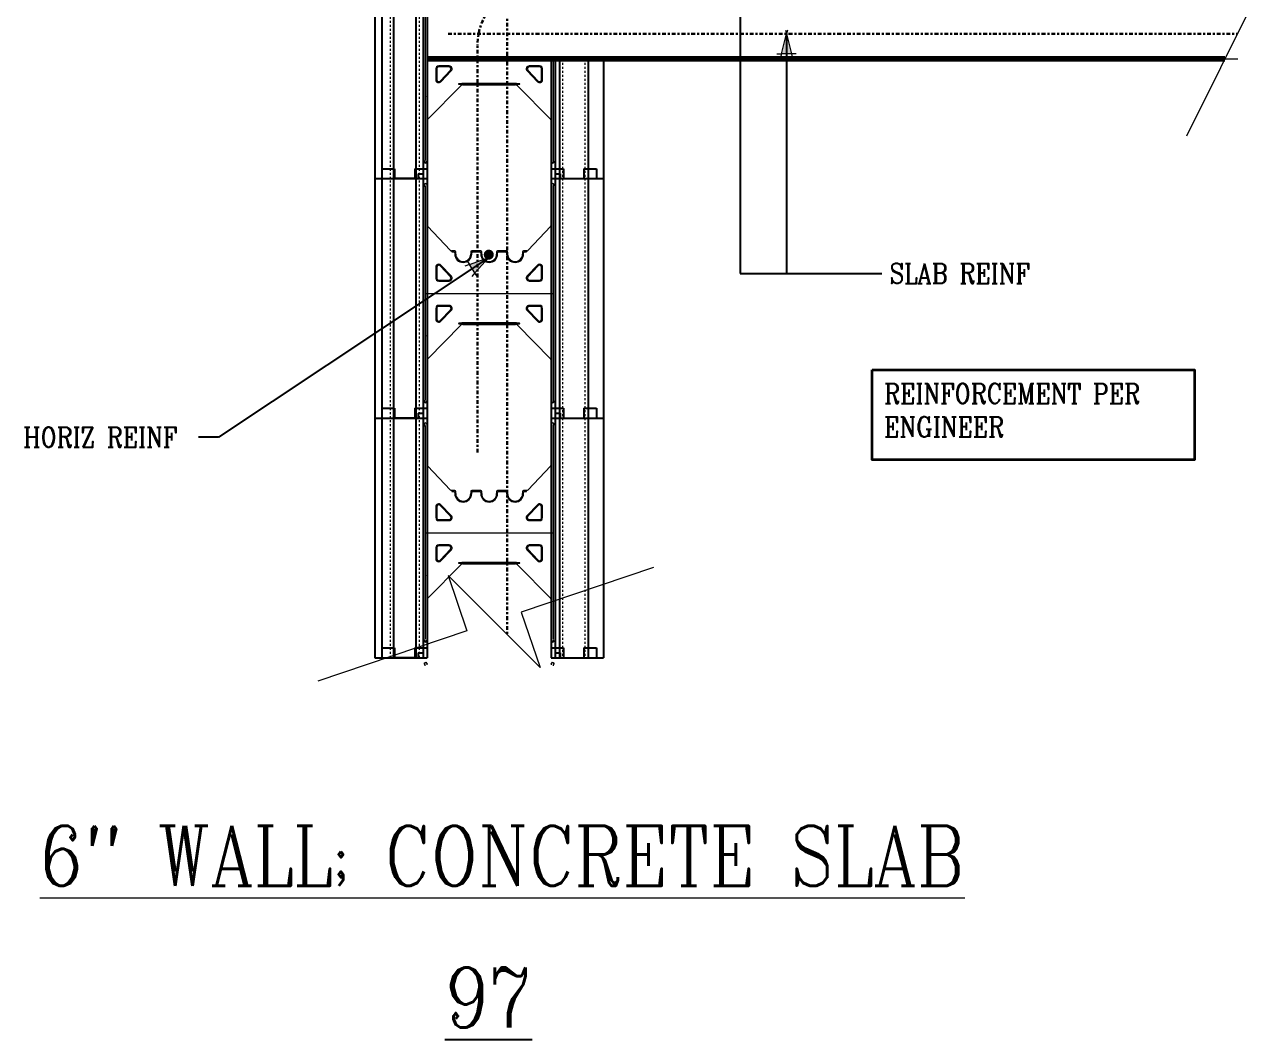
# Model space of a CAD drawing. Header units: inches. Extents: x -36.6 to 32.9, y 99.2 to 181.4.
# Drawn here: x -33.7 to 27.9, y 99.2 to 150 of the extents above; entities that cross this region are included whole.
import ezdxf

# ---------------------------------------------------------------- set-up
doc = ezdxf.new("R2010")
doc.units = ezdxf.units.IN
doc.header["$MEASUREMENT"] = 0
for name, pattern in [('CENTER', [2, 1.25, -0.25, 0.25, -0.25]), ('DASHED2', [0.375, 0.25, -0.125]), ('HIDDEN', [0.375, 0.25, -0.125])]:
    doc.linetypes.add(name, pattern=pattern)
doc.layers.get('Defpoints').update_dxf_attribs({"color": 252})
for name, color, linetype, lineweight in [('A2 Hatch', 8, 'Continuous', 9), ('A4 medium', 7, 'Continuous', 35), ('DETAILS', 7, 'Continuous', 13), ('DIM', 3, 'Continuous', 13), ('GRADE', 5, 'Continuous', 100), ('REBAR', 2, 'CENTER', 30)]:
    doc.layers.add(name, color=color, linetype=linetype, lineweight=lineweight)
doc.styles.add('ARCTEXT', font='arctext.shx', dxfattribs={"width": 0.85})
doc.styles.add('RomanC', font='romanc.shx', dxfattribs={"width": 0.85, "height": 5})
doc.dimstyles.new('ARCTEXT1-4', dxfattribs={"dimtxt": 4, "dimasz": 2, "dimexe": 2, "dimexo": 2, "dimgap": 2, "dimtad": 1, "dimdec": 4, "dimzin": 3, "dimdsep": 46, "dimlunit": 4, "dimtxsty": 'ARCTEXT', "dimblk": 'ARCHTICK', "dimcen": 2, "dimaunit": 1, "dimadec": 0, "dimazin": 0, "dimtfac": 1, "dimtdec": 4, "dimtmove": 2, "dimatfit": 3, "dimldrblk": 'arrow', "dimfxl": 0, "dimtolj": 1, "dimtzin": 0, "dimarcsym": 0})

# ---------------------------------------------------------------- blocks, each defined once
blk = doc.blocks.new('_ArchTick')
at = {"color": 0, "linetype": 'ByBlock', "const_width": 0.15}
blk.add_lwpolyline([(-0.5, -0.5), (0.5, 0.5)], dxfattribs=at)
blk = doc.blocks.new('arrow')
at = {"layer": 'DIM'}
blk.add_hatch(color=253, dxfattribs=at).paths.add_polyline_path([(-2, 0.5), (-2, -0.5), (0, 0)])
at = {"layer": 'DIM', "lineweight": 9}
for points in [[(-2, 0.98), (-2, 0.5), (-2.47, 0.62)], [(0.37, 0.09), (0, 0)], [(0.37, -0.09), (0, 0)], [(-2, -0.98), (-2, -0.5), (-2.47, -0.62)]]:
    blk.add_lwpolyline(points, dxfattribs=at)
at = {"layer": 'DIM', "lineweight": 15}
blk.add_lwpolyline([(0, 0), (-2, -0.5), (-2, 0.5), (0, 0)], dxfattribs=at)

msp = doc.modelspace()

# ---------------------------------------------------------------- linework, layer by layer
at = {"color": 1}
for p, q in [((-15.804, 154.81), (-15.804, 142.31)), ((-15.229, 154.81), (-15.229, 142.31)), ((-14.104, 154.81), (-14.104, 142.31)), ((-13.529, 154.81), (-13.529, 142.31)), ((-16.154, 154.31), (-16.154, 142.31)), ((-13.729, 154.56), (-13.729, 142.31)), ((-7.329, 148.31), (-7.329, 142.31)), ((-7.129, 148.31), (-7.129, 142.31)), ((-6.914, 148.31), (-6.914, 142.31)), ((-5.469, 148.31), (-5.469, 142.31)), ((-4.704, 148.31), (-4.704, 142.31)), ((-15.804, 142.81), (-15.179, 142.81)), ((-15.804, 142.81), (-15.179, 142.81)), ((-15.804, 142.81), (-15.804, 130.31)), ((-15.229, 142.81), (-15.229, 130.31)), ((-15.179, 142.81), (-15.179, 142.31)), ((-15.179, 142.81), (-15.179, 142.31)), ((-14.154, 142.81), (-14.154, 142.31)), ((-14.154, 142.81), (-13.529, 142.81)), ((-14.154, 142.81), (-14.154, 142.31)), ((-14.154, 142.81), (-13.529, 142.81)), ((-14.104, 142.81), (-14.104, 130.31)), ((-13.979, 142.56), (-13.979, 142.31)), ((-13.979, 142.56), (-13.729, 142.56)), ((-13.979, 142.56), (-13.979, 142.31)), ((-13.979, 142.56), (-13.729, 142.56)), ((-13.729, 142.56), (-13.729, 130.31)), ((-13.529, 142.81), (-13.529, 142.31)), ((-13.529, 142.81), (-13.529, 130.31)), ((-13.529, 142.81), (-13.529, 142.31)), ((-7.329, 142.81), (-6.704, 142.81)), ((-7.329, 142.81), (-7.329, 142.31)), ((-7.329, 142.81), (-7.329, 130.31)), ((-7.329, 142.81), (-6.704, 142.81)), ((-7.329, 142.81), (-7.329, 142.31)), ((-7.129, 142.56), (-6.879, 142.56)), ((-7.129, 142.56), (-7.129, 130.31)), ((-7.129, 142.56), (-6.879, 142.56)), ((-6.879, 142.56), (-6.879, 142.31)), ((-6.879, 142.56), (-6.879, 142.31)), ((-6.704, 142.81), (-6.704, 142.31)), ((-6.704, 142.81), (-6.704, 142.31)), ((-5.679, 142.81), (-5.679, 142.31)), ((-5.679, 142.81), (-5.054, 142.81)), ((-5.679, 142.81), (-5.679, 142.31)), ((-5.679, 142.81), (-5.054, 142.81)), ((-5.054, 142.81), (-5.054, 142.31)), ((-5.054, 142.81), (-5.054, 142.31)), ((-16.154, 142.31), (-13.529, 142.31)), ((-16.154, 142.31), (-13.979, 142.31)), ((-16.154, 142.31), (-13.979, 142.31)), ((-16.154, 142.31), (-13.529, 142.31)), ((-16.154, 142.31), (-13.529, 142.31)), ((-16.154, 142.31), (-13.979, 142.31)), ((-16.154, 142.31), (-16.154, 130.31)), ((-16.154, 142.31), (-13.979, 142.31)), ((-16.154, 142.31), (-13.529, 142.31)), ((-14.104, 142.31), (-15.229, 142.31)), ((-14.104, 142.31), (-15.229, 142.31)), ((-14.104, 142.31), (-15.229, 142.31)), ((-14.104, 142.31), (-15.229, 142.31)), ((-13.729, 142.31), (-13.529, 142.31)), ((-13.729, 142.31), (-13.529, 142.31)), ((-13.729, 142.31), (-13.529, 142.31)), ((-13.729, 142.31), (-13.529, 142.31)), ((-7.329, 142.31), (-7.129, 142.31)), ((-7.329, 142.31), (-4.704, 142.31)), ((-7.329, 142.31), (-7.129, 142.31)), ((-7.329, 142.31), (-4.704, 142.31)), ((-6.914, 142.31), (-4.704, 142.31)), ((-6.914, 142.31), (-4.704, 142.31)), ((-6.914, 142.31), (-6.914, 130.31)), ((-5.469, 142.31), (-5.469, 130.31)), ((-4.704, 142.31), (-4.704, 130.31)), ((-15.804, 130.81), (-15.179, 130.81)), ((-15.804, 130.81), (-15.179, 130.81)), ((-15.804, 130.81), (-15.804, 118.31)), ((-15.229, 130.81), (-15.229, 118.31)), ((-15.179, 130.81), (-15.179, 130.31)), ((-15.179, 130.81), (-15.179, 130.31)), ((-14.154, 130.81), (-14.154, 130.31)), ((-14.154, 130.81), (-13.529, 130.81)), ((-14.154, 130.81), (-14.154, 130.31)), ((-14.154, 130.81), (-13.529, 130.81)), ((-14.104, 130.81), (-14.104, 118.31)), ((-13.529, 130.81), (-13.529, 130.31)), ((-13.529, 130.81), (-13.529, 118.31)), ((-13.529, 130.81), (-13.529, 130.31)), ((-7.329, 130.81), (-6.704, 130.81)), ((-7.329, 130.81), (-7.329, 130.31)), ((-7.329, 130.81), (-7.329, 118.31)), ((-7.329, 130.81), (-6.704, 130.81)), ((-7.329, 130.81), (-7.329, 130.31)), ((-6.704, 130.81), (-6.704, 130.31)), ((-6.704, 130.81), (-6.704, 130.31)), ((-5.679, 130.81), (-5.679, 130.31)), ((-5.679, 130.81), (-5.054, 130.81)), ((-5.679, 130.81), (-5.679, 130.31)), ((-5.679, 130.81), (-5.054, 130.81)), ((-5.054, 130.81), (-5.054, 130.31)), ((-5.054, 130.81), (-5.054, 130.31)), ((-16.154, 130.31), (-13.529, 130.31)), ((-16.154, 130.31), (-13.979, 130.31)), ((-16.154, 130.31), (-13.979, 130.31)), ((-16.154, 130.31), (-13.529, 130.31)), ((-16.154, 130.31), (-13.529, 130.31)), ((-16.154, 130.31), (-13.979, 130.31)), ((-16.154, 130.31), (-16.154, 118.31)), ((-16.154, 130.31), (-13.979, 130.31)), ((-16.154, 130.31), (-13.529, 130.31)), ((-14.104, 130.31), (-15.229, 130.31)), ((-14.104, 130.31), (-15.229, 130.31)), ((-14.104, 130.31), (-15.229, 130.31)), ((-14.104, 130.31), (-15.229, 130.31)), ((-13.979, 130.56), (-13.979, 130.31)), ((-13.979, 130.56), (-13.729, 130.56)), ((-13.979, 130.56), (-13.979, 130.31)), ((-13.979, 130.56), (-13.729, 130.56)), ((-13.729, 130.56), (-13.729, 118.31)), ((-13.729, 130.31), (-13.529, 130.31)), ((-13.729, 130.31), (-13.529, 130.31)), ((-13.729, 130.31), (-13.529, 130.31)), ((-13.729, 130.31), (-13.529, 130.31)), ((-7.329, 130.31), (-7.129, 130.31)), ((-7.329, 130.31), (-4.704, 130.31)), ((-7.329, 130.31), (-7.129, 130.31)), ((-7.329, 130.31), (-4.704, 130.31)), ((-7.129, 130.56), (-6.879, 130.56)), ((-7.129, 130.56), (-7.129, 118.31)), ((-7.129, 130.56), (-6.879, 130.56)), ((-6.914, 130.31), (-4.704, 130.31)), ((-6.914, 130.31), (-4.704, 130.31)), ((-6.914, 130.31), (-6.914, 118.31)), ((-6.879, 130.56), (-6.879, 130.31)), ((-6.879, 130.56), (-6.879, 130.31)), ((-5.469, 130.31), (-5.469, 118.31)), ((-4.704, 130.31), (-4.704, 118.31)), ((-16.154, 118.31), (-13.529, 118.31)), ((-16.154, 118.31), (-13.979, 118.31)), ((-16.154, 118.31), (-13.979, 118.31)), ((-16.154, 118.31), (-13.529, 118.31)), ((-15.804, 118.81), (-15.179, 118.81)), ((-14.104, 118.31), (-15.229, 118.31)), ((-14.104, 118.31), (-15.229, 118.31)), ((-15.179, 118.81), (-15.179, 118.31)), ((-14.154, 118.81), (-14.154, 118.31)), ((-14.154, 118.81), (-13.529, 118.81)), ((-13.979, 118.56), (-13.979, 118.31)), ((-13.979, 118.56), (-13.729, 118.56)), ((-13.729, 118.31), (-13.529, 118.31)), ((-13.729, 118.31), (-13.529, 118.31)), ((-13.529, 118.81), (-13.529, 118.31)), ((-7.329, 118.81), (-6.704, 118.81)), ((-7.329, 118.81), (-7.329, 118.31)), ((-7.329, 118.31), (-7.129, 118.31)), ((-7.329, 118.31), (-4.704, 118.31)), ((-7.129, 118.56), (-6.879, 118.56)), ((-6.914, 118.31), (-4.704, 118.31)), ((-6.879, 118.56), (-6.879, 118.31)), ((-6.704, 118.81), (-6.704, 118.31)), ((-5.679, 118.81), (-5.679, 118.31)), ((-5.679, 118.81), (-5.054, 118.81)), ((-5.054, 118.81), (-5.054, 118.31))]:
    msp.add_line(p, q, dxfattribs=at)
at = {"color": 1, "linetype": 'HIDDEN', "ltscale": 0.02}
for p, q in [((-15.804, 142.81), (-15.179, 142.81)), ((-15.804, 142.81), (-15.804, 142.31)), ((-15.804, 142.81), (-15.179, 142.81)), ((-15.804, 142.81), (-15.804, 142.31)), ((-15.179, 142.81), (-15.179, 142.31)), ((-15.179, 142.81), (-15.179, 142.31)), ((-14.154, 142.81), (-14.154, 142.31)), ((-14.154, 142.81), (-13.529, 142.81)), ((-14.154, 142.81), (-14.154, 142.31)), ((-14.154, 142.81), (-13.529, 142.81)), ((-7.329, 142.81), (-6.704, 142.81)), ((-7.329, 142.81), (-6.704, 142.81)), ((-7.129, 142.56), (-7.129, 142.31)), ((-7.129, 142.56), (-6.879, 142.56)), ((-7.129, 142.56), (-7.129, 142.31)), ((-7.129, 142.56), (-6.879, 142.56)), ((-6.879, 142.56), (-6.879, 142.31)), ((-6.879, 142.56), (-6.879, 142.31)), ((-6.704, 142.81), (-6.704, 142.31)), ((-6.704, 142.81), (-6.704, 142.31)), ((-5.679, 142.81), (-5.679, 142.31)), ((-5.679, 142.81), (-5.054, 142.81)), ((-5.679, 142.81), (-5.679, 142.31)), ((-5.679, 142.81), (-5.054, 142.81)), ((-5.054, 142.81), (-5.054, 142.31)), ((-5.054, 142.81), (-5.054, 142.31)), ((-15.804, 130.81), (-15.179, 130.81)), ((-15.804, 130.81), (-15.804, 130.31)), ((-15.804, 130.81), (-15.179, 130.81)), ((-15.804, 130.81), (-15.804, 130.31)), ((-15.179, 130.81), (-15.179, 130.31)), ((-15.179, 130.81), (-15.179, 130.31)), ((-14.154, 130.81), (-14.154, 130.31)), ((-14.154, 130.81), (-13.529, 130.81)), ((-14.154, 130.81), (-14.154, 130.31)), ((-14.154, 130.81), (-13.529, 130.81)), ((-7.329, 130.81), (-6.704, 130.81)), ((-7.329, 130.81), (-6.704, 130.81)), ((-6.704, 130.81), (-6.704, 130.31)), ((-6.704, 130.81), (-6.704, 130.31)), ((-5.679, 130.81), (-5.679, 130.31)), ((-5.679, 130.81), (-5.054, 130.81)), ((-5.679, 130.81), (-5.679, 130.31)), ((-5.679, 130.81), (-5.054, 130.81)), ((-5.054, 130.81), (-5.054, 130.31)), ((-5.054, 130.81), (-5.054, 130.31)), ((-7.129, 130.56), (-7.129, 130.31)), ((-7.129, 130.56), (-6.879, 130.56)), ((-7.129, 130.56), (-7.129, 130.31)), ((-7.129, 130.56), (-6.879, 130.56)), ((-6.879, 130.56), (-6.879, 130.31)), ((-6.879, 130.56), (-6.879, 130.31)), ((-15.804, 118.81), (-15.179, 118.81)), ((-15.804, 118.81), (-15.804, 118.31)), ((-15.179, 118.81), (-15.179, 118.31)), ((-14.154, 118.81), (-14.154, 118.31)), ((-14.154, 118.81), (-13.529, 118.81)), ((-7.329, 118.81), (-6.704, 118.81)), ((-7.129, 118.56), (-7.129, 118.31)), ((-7.129, 118.56), (-6.879, 118.56)), ((-6.879, 118.56), (-6.879, 118.31)), ((-6.704, 118.81), (-6.704, 118.31)), ((-5.679, 118.81), (-5.679, 118.31)), ((-5.679, 118.81), (-5.054, 118.81)), ((-5.054, 118.81), (-5.054, 118.31))]:
    msp.add_line(p, q, dxfattribs=at)
at = {"ltscale": 0.15}
for p, q in [((-15.179, 142.31), (-14.154, 142.31)), ((-15.179, 142.31), (-14.154, 142.31)), ((-15.179, 142.31), (-14.154, 142.31)), ((-15.179, 142.31), (-14.154, 142.31)), ((-15.179, 130.31), (-14.154, 130.31)), ((-15.179, 130.31), (-14.154, 130.31)), ((-15.179, 130.31), (-14.154, 130.31)), ((-15.179, 130.31), (-14.154, 130.31)), ((-15.179, 118.31), (-14.154, 118.31)), ((-15.179, 118.31), (-14.154, 118.31))]:
    msp.add_line(p, q, dxfattribs=at)
at = {"ltscale": 0.15, "const_width": 0.25}
msp.add_lwpolyline([(-10.574, 138.504, 1), (-10.324, 138.504, 1)], format="xyb", close=True, dxfattribs=at)
at = {"layer": 'A2 Hatch', "linetype": 'DASHED2', "ltscale": 0.15}
for p, q in [((-15.389, 154.81), (-15.389, 142.31)), ((-13.944, 154.81), (-13.944, 142.31)), ((-6.754, 148.31), (-6.754, 142.31)), ((-5.629, 148.31), (-5.629, 142.31)), ((-15.389, 142.81), (-15.389, 130.31)), ((-13.944, 142.81), (-13.944, 130.31)), ((-6.754, 142.31), (-6.754, 130.31)), ((-5.629, 142.31), (-5.629, 130.31)), ((-15.389, 130.81), (-15.389, 118.31)), ((-13.944, 130.81), (-13.944, 118.31)), ((-6.754, 130.31), (-6.754, 118.31)), ((-5.629, 130.31), (-5.629, 118.31))]:
    msp.add_line(p, q, dxfattribs=at)
at = {"layer": 'A2 Hatch', "ltscale": 0.15}
msp.add_line((-5.529, 148.31), (27.084, 148.31), dxfattribs=at)
at = {"layer": 'A4 medium', "ltscale": 0.15}
msp.add_lwpolyline([(8.758, 132.726), (24.902, 132.726), (24.902, 128.224), (8.758, 128.224)], close=True, dxfattribs=at)
at = {"layer": 'DETAILS', "color": 6, "lineweight": 20}
for p, q in [((-13.629, 153.935), (-13.629, 143.237)), ((-13.529, 151.98), (-13.529, 145.219)), ((-12.434, 147.96), (-12.954, 147.96)), ((-12.434, 147.91), (-12.954, 147.91)), ((-7.904, 147.96), (-8.423, 147.96)), ((-7.904, 147.91), (-8.423, 147.91)), ((-7.329, 145.219), (-7.329, 148.31)), ((-7.229, 148.31), (-7.229, 143.237)), ((-13.104, 147.81), (-13.104, 147.269)), ((-13.054, 147.81), (-13.054, 147.269)), ((-12.881, 147.2), (-12.362, 147.741)), ((-12.845, 147.165), (-12.326, 147.706)), ((-8.531, 147.706), (-8.012, 147.165)), ((-8.495, 147.741), (-7.976, 147.2)), ((-7.804, 147.269), (-7.804, 147.81)), ((-7.754, 147.269), (-7.754, 147.81)), ((-13.499, 145.289), (-11.848, 146.966)), ((-11.799, 147.08), (-11.955, 147.065)), ((-11.955, 147.045), (-11.799, 147.03)), ((-10.429, 147.08), (-11.799, 147.08)), ((-11.799, 147.03), (-10.429, 147.03)), ((-11.742, 147.01), (-10.429, 147.01)), ((-9.058, 147.08), (-10.429, 147.08)), ((-10.429, 147.03), (-9.058, 147.03)), ((-10.429, 147.01), (-9.116, 147.01)), ((-8.902, 147.065), (-9.058, 147.08)), ((-9.058, 147.03), (-8.902, 147.045)), ((-9.01, 146.966), (-7.358, 145.289)), ((-13.529, 143.211), (-13.529, 145.219)), ((-7.329, 145.219), (-7.329, 143.211)), ((-13.635, 143.212), (-13.681, 143.133)), ((-13.681, 143.133), (-13.594, 143.083)), ((-13.594, 143.083), (-13.535, 143.186)), ((-7.322, 143.186), (-7.263, 143.083)), ((-7.263, 143.083), (-7.176, 143.133)), ((-7.176, 143.133), (-7.222, 143.212)), ((-13.681, 142.037), (-13.594, 142.087)), ((-13.681, 142.037), (-13.594, 142.087)), ((-13.635, 141.958), (-13.681, 142.037)), ((-13.635, 141.958), (-13.681, 142.037)), ((-13.629, 141.935), (-13.629, 131.237)), ((-13.629, 141.896), (-13.629, 141.933)), ((-13.629, 141.896), (-13.629, 141.933)), ((-13.594, 142.087), (-13.535, 141.985)), ((-13.594, 142.087), (-13.535, 141.985)), ((-13.529, 141.96), (-13.529, 139.98)), ((-7.329, 139.98), (-7.329, 141.96)), ((-7.322, 141.985), (-7.263, 142.087)), ((-7.322, 141.985), (-7.263, 142.087)), ((-7.263, 142.087), (-7.176, 142.037)), ((-7.263, 142.087), (-7.176, 142.037)), ((-7.229, 141.935), (-7.229, 131.237)), ((-7.229, 141.933), (-7.229, 141.896)), ((-7.229, 141.933), (-7.229, 141.896)), ((-7.176, 142.037), (-7.222, 141.958)), ((-7.176, 142.037), (-7.222, 141.958)), ((-13.529, 139.98), (-13.529, 133.219)), ((-13.501, 139.911), (-12.383, 138.721)), ((-8.474, 138.721), (-7.356, 139.911)), ((-7.329, 133.219), (-7.329, 139.98)), ((-12.311, 138.69), (-12.304, 138.69)), ((-12.154, 138.69), (-12.311, 138.69)), ((-12.304, 138.69), (-12.304, 138.64)), ((-12.304, 138.64), (-12.204, 138.64)), ((-12.104, 138.535), (-12.104, 138.64)), ((-11.354, 138.64), (-11.354, 138.535)), ((-10.854, 138.69), (-11.304, 138.69)), ((-11.254, 138.64), (-10.904, 138.64)), ((-10.804, 138.535), (-10.804, 138.64)), ((-10.054, 138.64), (-10.054, 138.535)), ((-9.554, 138.69), (-10.004, 138.69)), ((-9.954, 138.64), (-9.604, 138.64)), ((-9.504, 138.535), (-9.504, 138.64)), ((-8.754, 138.64), (-8.754, 138.535)), ((-8.546, 138.69), (-8.704, 138.69)), ((-8.654, 138.64), (-8.554, 138.64)), ((-8.554, 138.64), (-8.554, 138.69)), ((-8.554, 138.69), (-8.546, 138.69)), ((-12.154, 138.59), (-12.154, 138.535)), ((-11.304, 138.535), (-11.304, 138.59)), ((-10.854, 138.59), (-10.854, 138.535)), ((-10.004, 138.535), (-10.004, 138.59)), ((-9.554, 138.59), (-9.554, 138.535)), ((-8.704, 138.535), (-8.704, 138.59)), ((-13.104, 137.871), (-13.104, 137.33)), ((-13.054, 137.871), (-13.054, 137.33)), ((-12.362, 137.399), (-12.881, 137.94)), ((-12.326, 137.434), (-12.845, 137.975)), ((-8.012, 137.975), (-8.531, 137.434)), ((-7.976, 137.94), (-8.495, 137.399)), ((-7.804, 137.33), (-7.804, 137.871)), ((-7.754, 137.33), (-7.754, 137.871)), ((-12.954, 137.23), (-12.434, 137.23)), ((-12.954, 137.18), (-12.434, 137.18)), ((-8.423, 137.23), (-7.904, 137.23)), ((-8.423, 137.18), (-7.904, 137.18)), ((-13.629, 136.56), (-7.229, 136.56)), ((-13.104, 135.81), (-13.104, 135.269)), ((-13.054, 135.81), (-13.054, 135.269)), ((-12.434, 135.96), (-12.954, 135.96)), ((-12.434, 135.91), (-12.954, 135.91)), ((-12.881, 135.2), (-12.362, 135.741)), ((-12.845, 135.165), (-12.326, 135.706)), ((-8.531, 135.706), (-8.012, 135.165)), ((-8.495, 135.741), (-7.976, 135.2)), ((-7.904, 135.96), (-8.423, 135.96)), ((-7.904, 135.91), (-8.423, 135.91)), ((-7.804, 135.269), (-7.804, 135.81)), ((-7.754, 135.269), (-7.754, 135.81)), ((-13.499, 133.289), (-11.848, 134.966)), ((-11.799, 135.08), (-11.955, 135.065)), ((-11.955, 135.045), (-11.799, 135.03)), ((-10.429, 135.08), (-11.799, 135.08)), ((-11.799, 135.03), (-10.429, 135.03)), ((-11.742, 135.01), (-10.429, 135.01)), ((-9.058, 135.08), (-10.429, 135.08)), ((-10.429, 135.03), (-9.058, 135.03)), ((-10.429, 135.01), (-9.116, 135.01)), ((-8.902, 135.065), (-9.058, 135.08)), ((-9.058, 135.03), (-8.902, 135.045)), ((-9.01, 134.966), (-7.358, 133.289)), ((-13.529, 131.211), (-13.529, 133.219)), ((-7.329, 133.219), (-7.329, 131.211)), ((-13.635, 131.212), (-13.681, 131.133)), ((-13.681, 131.133), (-13.594, 131.083)), ((-13.594, 131.083), (-13.535, 131.186)), ((-7.322, 131.186), (-7.263, 131.083)), ((-7.263, 131.083), (-7.176, 131.133)), ((-7.176, 131.133), (-7.222, 131.212)), ((-13.681, 130.037), (-13.594, 130.087)), ((-13.681, 130.037), (-13.594, 130.087)), ((-13.635, 129.958), (-13.681, 130.037)), ((-13.635, 129.958), (-13.681, 130.037)), ((-13.594, 130.087), (-13.535, 129.985)), ((-13.594, 130.087), (-13.535, 129.985)), ((-7.322, 129.985), (-7.263, 130.087)), ((-7.322, 129.985), (-7.263, 130.087)), ((-7.263, 130.087), (-7.176, 130.037)), ((-7.263, 130.087), (-7.176, 130.037)), ((-7.176, 130.037), (-7.222, 129.958)), ((-7.176, 130.037), (-7.222, 129.958)), ((-13.629, 129.935), (-13.629, 119.237)), ((-13.629, 129.896), (-13.629, 129.933)), ((-13.629, 129.896), (-13.629, 129.933)), ((-13.529, 129.96), (-13.529, 127.98)), ((-7.329, 127.98), (-7.329, 129.96)), ((-7.229, 129.935), (-7.229, 119.237)), ((-7.229, 129.933), (-7.229, 129.896)), ((-7.229, 129.933), (-7.229, 129.896)), ((-13.529, 127.98), (-13.529, 121.219)), ((-13.501, 127.911), (-12.383, 126.721)), ((-8.474, 126.721), (-7.356, 127.911)), ((-7.329, 121.219), (-7.329, 127.98)), ((-12.311, 126.69), (-12.304, 126.69)), ((-12.154, 126.69), (-12.311, 126.69)), ((-12.304, 126.69), (-12.304, 126.64)), ((-12.304, 126.64), (-12.204, 126.64)), ((-12.154, 126.59), (-12.154, 126.535)), ((-12.104, 126.535), (-12.104, 126.64)), ((-11.354, 126.64), (-11.354, 126.535)), ((-10.854, 126.69), (-11.304, 126.69)), ((-11.304, 126.535), (-11.304, 126.59)), ((-11.254, 126.64), (-10.904, 126.64)), ((-10.854, 126.59), (-10.854, 126.535)), ((-10.804, 126.535), (-10.804, 126.64)), ((-10.054, 126.64), (-10.054, 126.535)), ((-9.554, 126.69), (-10.004, 126.69)), ((-10.004, 126.535), (-10.004, 126.59)), ((-9.954, 126.64), (-9.604, 126.64)), ((-9.554, 126.59), (-9.554, 126.535)), ((-9.504, 126.535), (-9.504, 126.64)), ((-8.754, 126.64), (-8.754, 126.535)), ((-8.546, 126.69), (-8.704, 126.69)), ((-8.704, 126.535), (-8.704, 126.59)), ((-8.654, 126.64), (-8.554, 126.64)), ((-8.554, 126.64), (-8.554, 126.69)), ((-8.554, 126.69), (-8.546, 126.69)), ((-13.104, 125.871), (-13.104, 125.33)), ((-13.054, 125.871), (-13.054, 125.33)), ((-12.362, 125.399), (-12.881, 125.94)), ((-12.326, 125.434), (-12.845, 125.975)), ((-8.012, 125.975), (-8.531, 125.434)), ((-7.976, 125.94), (-8.495, 125.399)), ((-7.804, 125.33), (-7.804, 125.871)), ((-7.754, 125.33), (-7.754, 125.871)), ((-12.954, 125.23), (-12.434, 125.23)), ((-12.954, 125.18), (-12.434, 125.18)), ((-8.423, 125.23), (-7.904, 125.23)), ((-8.423, 125.18), (-7.904, 125.18)), ((-13.629, 124.56), (-7.229, 124.56)), ((-12.434, 123.96), (-12.954, 123.96)), ((-12.434, 123.91), (-12.954, 123.91)), ((-7.904, 123.96), (-8.423, 123.96)), ((-7.904, 123.91), (-8.423, 123.91)), ((-13.104, 123.81), (-13.104, 123.269)), ((-13.054, 123.81), (-13.054, 123.269)), ((-12.881, 123.2), (-12.362, 123.741)), ((-12.845, 123.165), (-12.326, 123.706)), ((-8.531, 123.706), (-8.012, 123.165)), ((-8.495, 123.741), (-7.976, 123.2)), ((-7.804, 123.269), (-7.804, 123.81)), ((-7.754, 123.269), (-7.754, 123.81)), ((-13.499, 121.289), (-11.848, 122.966)), ((-11.799, 123.08), (-11.955, 123.065)), ((-11.955, 123.045), (-11.799, 123.03)), ((-10.429, 123.08), (-11.799, 123.08)), ((-11.799, 123.03), (-10.429, 123.03)), ((-11.742, 123.01), (-10.429, 123.01)), ((-9.058, 123.08), (-10.429, 123.08)), ((-10.429, 123.03), (-9.058, 123.03)), ((-10.429, 123.01), (-9.116, 123.01)), ((-8.902, 123.065), (-9.058, 123.08)), ((-9.058, 123.03), (-8.902, 123.045)), ((-9.01, 122.966), (-7.358, 121.289)), ((-13.529, 119.211), (-13.529, 121.219)), ((-7.329, 121.219), (-7.329, 119.211)), ((-13.635, 119.212), (-13.681, 119.133)), ((-13.681, 119.133), (-13.594, 119.083)), ((-13.594, 119.083), (-13.535, 119.186)), ((-7.322, 119.186), (-7.263, 119.083)), ((-7.263, 119.083), (-7.176, 119.133)), ((-7.176, 119.133), (-7.222, 119.212)), ((-13.681, 118.037), (-13.594, 118.087)), ((-13.635, 117.958), (-13.681, 118.037)), ((-13.629, 117.896), (-13.629, 117.933)), ((-13.594, 118.087), (-13.535, 117.985)), ((-7.322, 117.985), (-7.263, 118.087)), ((-7.263, 118.087), (-7.176, 118.037)), ((-7.229, 117.933), (-7.229, 117.896)), ((-7.176, 118.037), (-7.222, 117.958))]:
    msp.add_line(p, q, dxfattribs=at)
for centre, radius, start, end in [((-12.954, 147.81), 0.15, 90, 180), ((-12.954, 147.81), 0.1, 90, 180), ((-12.434, 147.81), 0.15, 316.16914, 90), ((-12.434, 147.81), 0.1, 316.16914, 90), ((-8.423, 147.81), 0.15, 90, 223.83086), ((-8.423, 147.81), 0.1, 90, 223.83086), ((-7.904, 147.81), 0.15, 360, 90), ((-7.904, 147.81), 0.1, 0, 90), ((-12.954, 147.269), 0.15, 180, 316.16914), ((-12.954, 147.269), 0.1, 180, 316.16914), ((-7.904, 147.269), 0.15, 223.83086, 360), ((-7.904, 147.269), 0.1, 223.83086, 0), ((-11.954, 147.055), 0.01, 97.40989, 262.59011), ((-11.742, 146.86), 0.15, 90, 135), ((-9.116, 146.86), 0.15, 45, 90), ((-8.904, 147.055), 0.01, 277.40989, 82.59011), ((-13.529, 146.473), 0.1, 180, 209.74488), ((-13.429, 145.219), 0.1, 135, 180), ((-7.429, 145.219), 0.1, 360, 45), ((-13.579, 143.211), 0.05, 330, 360), ((-7.279, 143.211), 0.05, 180, 210), ((-13.679, 141.933), 0.05, 0, 30), ((-13.679, 141.933), 0.05, 0, 30), ((-13.579, 141.96), 0.05, 0, 30), ((-13.579, 141.96), 0.05, 0, 30), ((-7.279, 141.96), 0.05, 150, 180), ((-7.279, 141.96), 0.05, 150, 180), ((-7.179, 141.933), 0.05, 150, 180), ((-7.179, 141.933), 0.05, 150, 180), ((-13.429, 139.98), 0.1, 180, 223.83086), ((-7.429, 139.98), 0.1, 316.16914, 360), ((-12.311, 138.79), 0.1, 223.83086, 270), ((-12.204, 138.59), 0.05, 360, 90), ((-12.154, 138.64), 0.05, 0, 90), ((-11.304, 138.64), 0.05, 90, 180), ((-11.254, 138.59), 0.05, 90, 180), ((-10.904, 138.59), 0.05, 360, 90), ((-10.854, 138.64), 0.05, 0, 90), ((-10.004, 138.64), 0.05, 90, 180), ((-9.954, 138.59), 0.05, 90, 180), ((-9.604, 138.59), 0.05, 0, 90), ((-9.554, 138.64), 0.05, 0, 90), ((-8.704, 138.64), 0.05, 90, 180), ((-8.654, 138.59), 0.05, 90, 180), ((-8.546, 138.79), 0.1, 270, 316.16914), ((-12.954, 137.871), 0.15, 43.83086, 180), ((-11.729, 138.535), 0.425, 180, 360), ((-11.729, 138.535), 0.375, 180, 0), ((-10.429, 138.535), 0.425, 180, 270), ((-10.429, 138.535), 0.375, 180, 270), ((-10.429, 138.535), 0.425, 270, 0), ((-10.429, 138.535), 0.375, 270, 0), ((-9.129, 138.535), 0.425, 180, 0), ((-9.129, 138.535), 0.375, 180, 0), ((-7.904, 137.871), 0.15, 0, 136.16914), ((-12.954, 137.871), 0.1, 43.83086, 180), ((-12.434, 137.33), 0.15, 270, 43.83086), ((-12.434, 137.33), 0.1, 270, 43.83086), ((-8.423, 137.33), 0.15, 136.16914, 270), ((-8.423, 137.33), 0.1, 136.16914, 270), ((-7.904, 137.871), 0.1, 0, 136.16914), ((-12.954, 137.33), 0.15, 180, 270), ((-12.954, 137.33), 0.1, 180, 270), ((-7.904, 137.33), 0.15, 270, 0), ((-7.904, 137.33), 0.1, 270, 360), ((-12.954, 135.81), 0.15, 90, 180), ((-12.954, 135.81), 0.1, 90, 180), ((-12.434, 135.81), 0.15, 316.16914, 90), ((-12.434, 135.81), 0.1, 316.16914, 90), ((-8.423, 135.81), 0.15, 90, 223.83086), ((-8.423, 135.81), 0.1, 90, 223.83086), ((-7.904, 135.81), 0.15, 360, 90), ((-7.904, 135.81), 0.1, 0, 90), ((-12.954, 135.269), 0.15, 180, 316.16914), ((-12.954, 135.269), 0.1, 180, 316.16914), ((-11.954, 135.055), 0.01, 97.40989, 262.59011), ((-11.742, 134.86), 0.15, 90, 135), ((-9.116, 134.86), 0.15, 45, 90), ((-8.904, 135.055), 0.01, 277.40989, 82.59011), ((-7.904, 135.269), 0.15, 223.83086, 360), ((-7.904, 135.269), 0.1, 223.83086, 0), ((-13.529, 134.473), 0.1, 180, 209.74488), ((-13.429, 133.219), 0.1, 135, 180), ((-7.429, 133.219), 0.1, 360, 45), ((-13.579, 131.211), 0.05, 330, 360), ((-7.279, 131.211), 0.05, 180, 210), ((-13.679, 129.933), 0.05, 0, 30), ((-13.679, 129.933), 0.05, 0, 30), ((-13.579, 129.96), 0.05, 0, 30), ((-13.579, 129.96), 0.05, 0, 30), ((-7.279, 129.96), 0.05, 150, 180), ((-7.279, 129.96), 0.05, 150, 180), ((-7.179, 129.933), 0.05, 150, 180), ((-7.179, 129.933), 0.05, 150, 180), ((-13.429, 127.98), 0.1, 180, 223.83086), ((-7.429, 127.98), 0.1, 316.16914, 360), ((-12.311, 126.79), 0.1, 223.83086, 270), ((-12.204, 126.59), 0.05, 360, 90), ((-12.154, 126.64), 0.05, 0, 90), ((-11.729, 126.535), 0.425, 180, 360), ((-11.729, 126.535), 0.375, 180, 0), ((-11.304, 126.64), 0.05, 90, 180), ((-11.254, 126.59), 0.05, 90, 180), ((-10.904, 126.59), 0.05, 360, 90), ((-10.854, 126.64), 0.05, 0, 90), ((-10.429, 126.535), 0.425, 180, 270), ((-10.429, 126.535), 0.375, 180, 270), ((-10.429, 126.535), 0.425, 270, 0), ((-10.429, 126.535), 0.375, 270, 0), ((-10.004, 126.64), 0.05, 90, 180), ((-9.954, 126.59), 0.05, 90, 180), ((-9.604, 126.59), 0.05, 0, 90), ((-9.554, 126.64), 0.05, 0, 90), ((-9.129, 126.535), 0.425, 180, 0), ((-9.129, 126.535), 0.375, 180, 0), ((-8.704, 126.64), 0.05, 90, 180), ((-8.654, 126.59), 0.05, 90, 180), ((-8.546, 126.79), 0.1, 270, 316.16914), ((-12.954, 125.871), 0.15, 43.83086, 180), ((-12.954, 125.871), 0.1, 43.83086, 180), ((-7.904, 125.871), 0.15, 0, 136.16914), ((-7.904, 125.871), 0.1, 0, 136.16914), ((-12.954, 125.33), 0.15, 180, 270), ((-12.954, 125.33), 0.1, 180, 270), ((-12.434, 125.33), 0.15, 270, 43.83086), ((-12.434, 125.33), 0.1, 270, 43.83086), ((-8.423, 125.33), 0.15, 136.16914, 270), ((-8.423, 125.33), 0.1, 136.16914, 270), ((-7.904, 125.33), 0.15, 270, 0), ((-7.904, 125.33), 0.1, 270, 360), ((-12.954, 123.81), 0.15, 90, 180), ((-12.954, 123.81), 0.1, 90, 180), ((-12.434, 123.81), 0.15, 316.16914, 90), ((-12.434, 123.81), 0.1, 316.16914, 90), ((-8.423, 123.81), 0.15, 90, 223.83086), ((-8.423, 123.81), 0.1, 90, 223.83086), ((-7.904, 123.81), 0.15, 360, 90), ((-7.904, 123.81), 0.1, 0, 90), ((-12.954, 123.269), 0.15, 180, 316.16914), ((-12.954, 123.269), 0.1, 180, 316.16914), ((-7.904, 123.269), 0.15, 223.83086, 360), ((-7.904, 123.269), 0.1, 223.83086, 0), ((-11.954, 123.055), 0.01, 97.40989, 262.59011), ((-11.742, 122.86), 0.15, 90, 135), ((-9.116, 122.86), 0.15, 45, 90), ((-8.904, 123.055), 0.01, 277.40989, 82.59011), ((-13.529, 122.473), 0.1, 180, 209.74488), ((-13.429, 121.219), 0.1, 135, 180), ((-7.429, 121.219), 0.1, 360, 45), ((-13.579, 119.211), 0.05, 330, 360), ((-7.279, 119.211), 0.05, 180, 210), ((-13.679, 117.933), 0.05, 0, 30), ((-13.579, 117.96), 0.05, 0, 30), ((-7.279, 117.96), 0.05, 150, 180), ((-7.179, 117.933), 0.05, 150, 180)]:
    msp.add_arc(centre, radius, start, end, dxfattribs=at)
at = {"layer": 'DIM'}
msp.add_line((27.907, 151.31), (24.512, 144.432), dxfattribs=at)
msp.add_lwpolyline([(-2.191, 122.833), (-8.818, 120.586), (-7.882, 117.826), (-12.478, 122.422), (-11.542, 119.662), (-19.007, 117.13)], dxfattribs=at)
at = {"layer": 'GRADE', "ltscale": 0.15}
msp.add_line((-13.529, 148.31), (26.426, 148.31), dxfattribs=at)
at = {"layer": 'REBAR', "ltscale": 0.15}
for p, q in [((-9.529, 176.447), (-9.529, 119.472)), ((-12.489, 149.56), (27.043, 149.56)), ((-11.017, 128.59), (-11.017, 148.991))]:
    msp.add_line(p, q, dxfattribs=at)
msp.add_arc((-8.017, 148.991), 3, 90, 180, dxfattribs=at)

# ---------------------------------------------------------------- texts
at = {"layer": 'Defpoints', "insert": (-10.468, 102.788), "char_height": 3, "width": 90.08, "attachment_point": 2, "style": 'RomanC'}
msp.add_mtext('{\\L97\\P}\\P            ', dxfattribs=at)
at = {"layer": 'DIM', "color": 3, "char_height": 1, "attachment_point": 1, "style": 'RomanC'}
for s, insert, width in [('SLAB REINF', (9.627, 138.064), 22.68955), ('REINFORCEMENT PER ENGINEER', (9.356, 132.04), 15.71499), ('HORIZ REINF ', (-33.775, 129.857), 22.68955)]:
    msp.add_mtext(s, dxfattribs=dict(at, insert=insert, width=width))
at = {"layer": 'DIM', "insert": (-9.772, 109.882), "char_height": 3, "width": 106.17714, "attachment_point": 2, "style": 'ARCTEXT'}
msp.add_mtext('{\\Fromanc.shx|c0;\\L6" WALL; CONCRETE SLAB}\\P\\P            ', dxfattribs=at)

# ---------------------------------------------------------------- leaders
at = {"layer": 'DIM'}
for points in [[(2.145, 155.06), (2.142, 137.56), (9.239, 137.56)], [(4.465, 149.56), (4.461, 137.56), (9.249, 137.56)], [(-10.446, 138.356), (-23.996, 129.352), (-24.996, 129.352)]]:
    msp.add_leader(points, dimstyle='ARCTEXT1-4', override={"dimasz": 0.5, "dimtad": 0}, dxfattribs=at)

doc.saveas('drawing.dxf')
